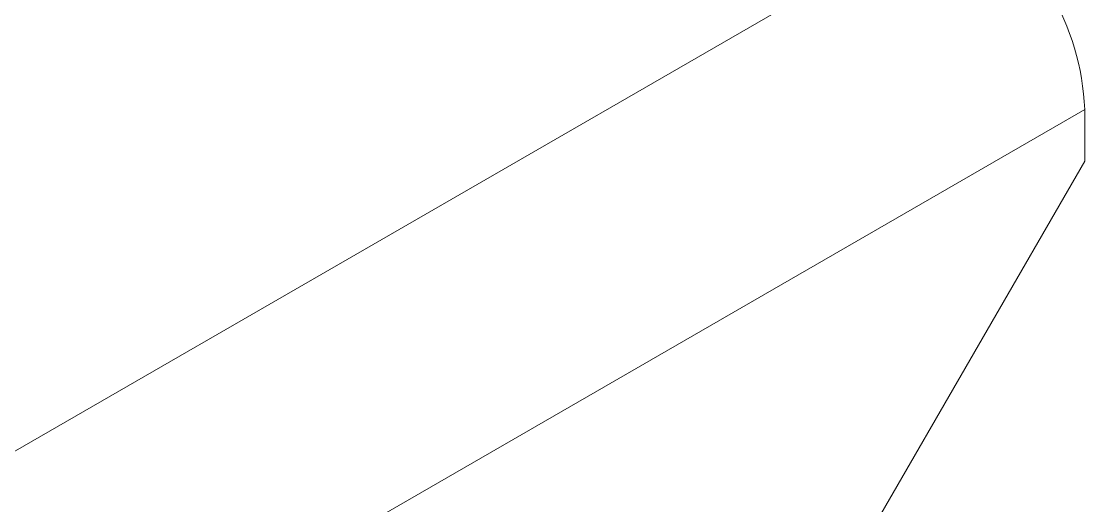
# Model space of a CAD drawing. Extents: x -976302 to -776254, y 5665 to 231437.
# Drawn here: x -790385.4 to -790131.9, y 83938.9 to 84054.4 of the extents above; entities that cross this region are included whole.
import ezdxf

# ---------------------------------------------------------------- set-up
doc = ezdxf.new("R2010")
doc.units = 0
doc.header["$LTSCALE"] = 1000
doc.header["$MEASUREMENT"] = 0

msp = doc.modelspace()

# ---------------------------------------------------------------- linework, layer by layer
at = {"linetype": 'Continuous', "lineweight": 15}
for p, q in [((-790409.4, 83938.88), (-790160.32, 84082.67)), ((-790409.4, 83938.88), (-790160.32, 84082.67)), ((-790131.85, 84033.37), (-790380.94, 83889.58)), ((-790131.85, 84033.37), (-790380.94, 83889.58)), ((-790131.85, 84021.04), (-790131.85, 84033.37)), ((-790131.85, 84021.04), (-790131.85, 84033.37)), ((-790289.82, 83747.44), (-790131.85, 84021.04)), ((-790289.82, 83747.44), (-790131.85, 84021.04))]:
    msp.add_line(p, q, dxfattribs=at)
msp.add_arc((-790193.66, 84030.56), 61.87, 2.6055, 57.3945, dxfattribs=at)
msp.add_arc((-790193.66, 84030.56), 61.87, 2.6055, 57.3945, dxfattribs=at)

doc.saveas('drawing.dxf')
